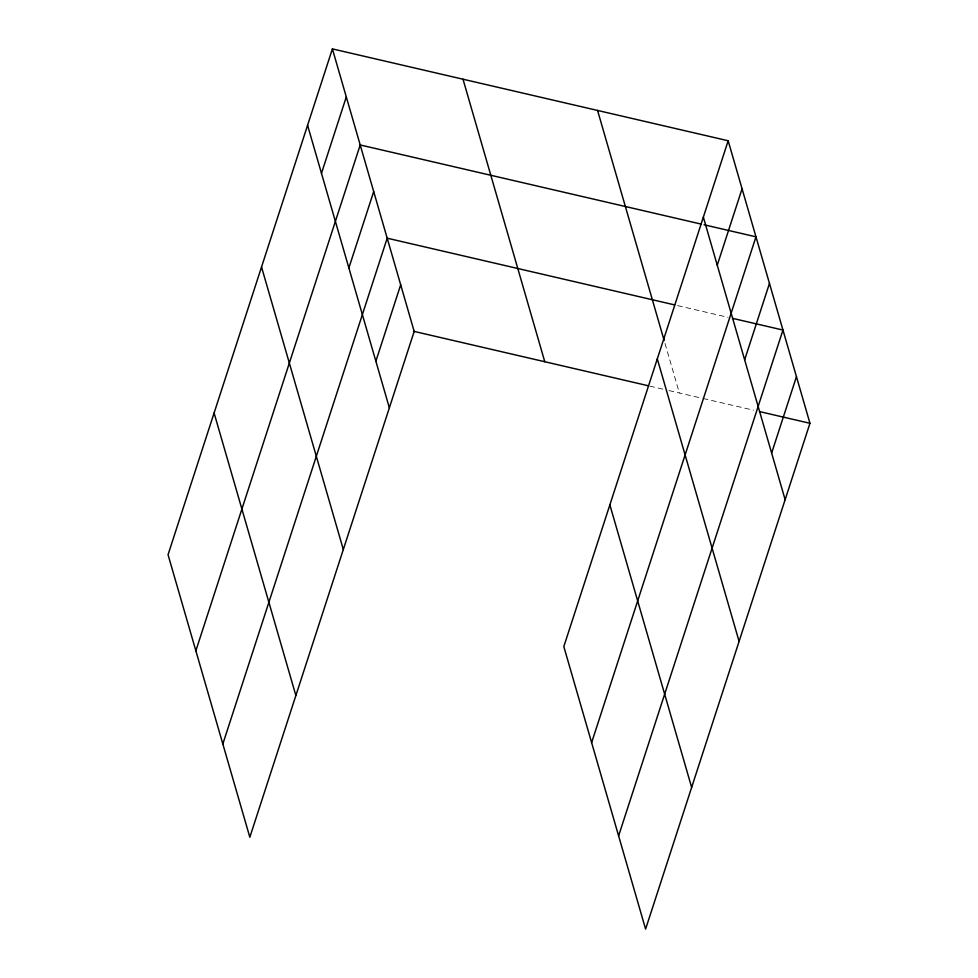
<?xml version="1.0" encoding="UTF-8"?>
<svg xmlns="http://www.w3.org/2000/svg" width="978" height="978" viewBox="0 0 978 978"><rect width="100%" height="100%" fill="white"/><g stroke="black" fill="none" stroke-linecap="round" stroke-linejoin="round"><path stroke-width="0.73" stroke-dasharray="4.89 3.67" d="M677.583 305.601L728.048 317.312M649.771 386.102L663.084 389.195M668.989 390.564L701.605 398.144M703.096 398.486L753.549 410.198M665.003 343.437L679.343 392.973"/><path stroke-width="1.47" d="M332.398 48.9L168.045 554.709L249.83 837.241L414.183 331.42L332.398 48.9L728.17 140.759L809.955 423.291L645.602 929.1L563.817 646.58L728.17 140.759M321.481 173.314L346.298 96.932M195.857 650.773L360.21 144.964L701.067 224.072M348.877 267.96L373.694 191.578M222.837 744.001L387.19 238.192L674.624 304.904M375.87 361.2L400.687 284.806M717.253 265.185L742.07 188.791M591.629 742.632L755.97 236.823L704.026 224.769M744.649 359.818L769.466 283.437M618.609 835.872L782.962 330.051L732.498 318.339M771.642 453.058L796.459 376.664M414.183 331.42L648.292 385.76M759.49 411.579L809.955 423.291M703.353 217.153L785.126 499.672M597.57 110.453L664.16 340.527M657.302 358.865L739.087 641.385M609.869 504.868L691.642 787.388M463.01 79.218L544.783 361.738M307.581 125.294L389.354 407.814M261.529 266.994L343.315 549.526M214.096 413.009L295.869 695.529"/></g></svg>
